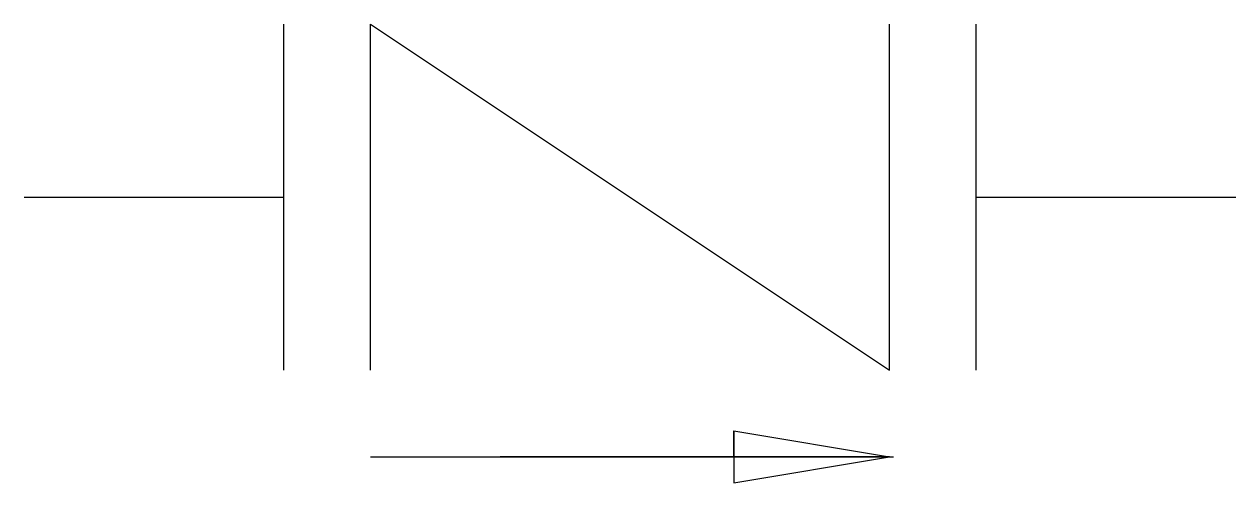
# Model space of a CAD drawing. Extents: x -7 to 7, y -3.3 to 2.
import ezdxf

# ---------------------------------------------------------------- set-up
doc = ezdxf.new("R2010")
doc.units = 0
doc.header["$LTSCALE"] = 0.6
doc.header["$MEASUREMENT"] = 0
doc.layers.get('0').update_dxf_attribs({"linetype": 'CONTINUOUS'})

msp = doc.modelspace()

# ---------------------------------------------------------------- hatches: boundary and pattern name
h = msp.add_hatch(color=256)
h.paths.add_polyline_path([(1.2, -3.3), (3, -3), (1.2, -2.7)])
h.paths.add_polyline_path([(1.2, -3.3), (3, -3), (1.2, -3), (1.2, -2.7)], flags=16)
h.paths.add_polyline_path([(1.2, -2.7), (3, -3), (1.2, -3)])
h.paths.add_polyline_path([(1.2, -2.7), (3, -3), (1.2, -3)], flags=16)
h.paths.add_polyline_path([(1.2, -2.7), (3, -3), (1.2, -3)], flags=0)
h.paths.add_polyline_path([(1.2, -2.7), (3, -3), (1.2, -3)], flags=0)
edge = h.paths.add_edge_path()
edge.add_line((3, -3), (-1.5, -3))
edge.add_line((3, -3), (3.044, -3))
edge.add_line((1.2, -3), (1.2, -2.7))
edge.add_line((3, -3), (1.2, -3))

# ---------------------------------------------------------------- linework, layer by layer
at = {"ltscale": 0.1}
for p, q in [((-4, -2), (-4, 2)), ((-3, -2), (-3, 2)), ((-3, 2), (3, -2)), ((3, -2), (3, 2)), ((4, -2), (4, 2)), ((-7, 0), (-4, 0)), ((4, 0), (7, 0)), ((-3, -3), (3, -3))]:
    msp.add_line(p, q, dxfattribs=at)
for p, q in [((1.2, -3), (1.2, -2.7)), ((1.2, -2.7), (1.2, -3.3)), ((1.2, -3), (1.2, -2.7)), ((1.2, -2.7), (3, -3)), ((3, -3), (-1.5, -3)), ((3, -3), (1.2, -3)), ((1.2, -3.3), (3, -3)), ((3, -3), (1.2, -3)), ((3, -3), (3.044, -3))]:
    msp.add_line(p, q)

doc.saveas('drawing.dxf')
